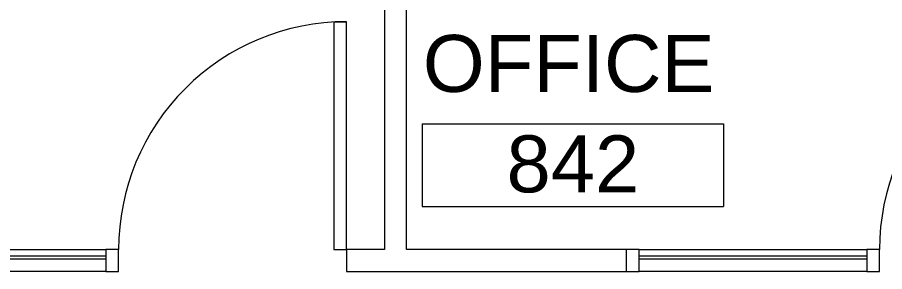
# Model space of a CAD drawing. Header units: inches. Extents: x 1 to 4637, y -664 to 702.
# Drawn here: x 1228.3 to 1365.3, y 526.5 to 566.7 of the extents above; entities that cross this region are included whole.
import ezdxf

# ---------------------------------------------------------------- set-up
doc = ezdxf.new("R2010")
doc.units = ezdxf.units.IN
doc.header["$MEASUREMENT"] = 0
for name, color, linetype, lineweight in [('A-AREA-IDEN', 2, 'Continuous', 20), ('A-DOOR', 31, 'Continuous', 9), ('A-DOOR-FRAM', 31, 'Continuous', 9), ('A-GLAZ', 151, 'Continuous', 9), ('I-WALL', 2, 'Continuous', 9)]:
    doc.layers.add(name, color=color, linetype=linetype, lineweight=lineweight)
doc.styles.add('Arial', font='arial.ttf', dxfattribs={"height": 9})

# ---------------------------------------------------------------- blocks, each defined once
blk = doc.blocks.new('Single-Flush - With Sidelight - 36_ x 96_-2457192-New Construction - Tel_Data_Elec Plan')
at = {"layer": 'A-DOOR', "color": 250, "lineweight": 20}
for p, q in [((-16, -1.75), (-18, -1.75)), ((-18, -1.75), (-18, -37.75)), ((-16, -37.75), (-16, -1.75)), ((-16, -37.75), (-18, -37.75))]:
    blk.add_line(p, q, dxfattribs=at)
at = {"layer": 'A-DOOR'}
blk.add_arc((-18, -1.75), 36, 270, 0, dxfattribs=at)
at = {"layer": 'A-DOOR-FRAM', "color": 250, "lineweight": 20}
blk.add_line((58, 1.75), (58, -1.75), dxfattribs=at)
at = {"layer": 'A-GLAZ', "color": 250, "lineweight": 20}
for p, q in [((20, -0.75), (20, -0.25)), ((20, -0.25), (56, -0.25)), ((56, -0.75), (20, -0.75)), ((56, -0.25), (56, -0.75))]:
    blk.add_line(p, q, dxfattribs=at)
blk = doc.blocks.new('FORM Room Tag - Name _ Number-2260771-New Construction - Tel_Data_Elec Plan')
at = {"layer": 'A-AREA-IDEN'}
for p, q in [((-0.2444, -0.0231), (-0.2444, -0.1589)), ((-0.2444, -0.0231), (0.2515, -0.0231)), ((0.2515, -0.0231), (0.2515, -0.1589)), ((-0.2444, -0.1589), (0.2515, -0.1589))]:
    blk.add_line(p, q, dxfattribs=at)

msp = doc.modelspace()

# ---------------------------------------------------------------- linework, layer by layer
at = {"layer": 'I-WALL', "color": 250, "lineweight": 20}
for p, q in [((1286.29, 677.4), (1286.29, 530.02)), ((1289.79, 530.02), (1289.79, 677.4)), ((1244.29, 530.02), (1242.29, 530.02)), ((1242.29, 530.02), (1242.29, 526.52)), ((1244.29, 526.52), (1244.29, 530.02)), ((1286.29, 530.02), (1280.29, 530.02)), ((1280.29, 530.02), (1280.29, 526.52)), ((1326.54, 530.02), (1289.79, 530.02)), ((1326.54, 526.52), (1326.54, 530.02)), ((1364.54, 530.02), (1362.54, 530.02)), ((1362.54, 530.02), (1362.54, 526.52)), ((1364.54, 526.52), (1364.54, 530.02)), ((1242.29, 526.52), (1244.29, 526.52)), ((1280.29, 526.52), (1326.54, 526.52)), ((1362.54, 526.52), (1364.54, 526.52))]:
    msp.add_line(p, q, dxfattribs=at)
at = {"layer": 'I-WALL', "lineweight": 13}
for p, q in [((1206.29, 530.02), (1242.29, 530.02)), ((1326.54, 530.02), (1362.54, 530.02)), ((1242.29, 526.52), (1206.29, 526.52)), ((1362.54, 526.52), (1326.54, 526.52))]:
    msp.add_line(p, q, dxfattribs=at)

# ---------------------------------------------------------------- block references
at = {"layer": 'A-AREA-IDEN', "xscale": 95.99999999999994, "yscale": 95.99999999999994, "zscale": 95.99999999999994}
msp.add_blockref('FORM Room Tag - Name _ Number-2260771-New Construction - Tel_Data_Elec Plan', (1315.73, 552.09), dxfattribs=at)
at = {"layer": 'A-DOOR', "lineweight": 13, "rotation": 180}
for p in [(1262.29, 528.27), (1382.54, 528.27)]:
    msp.add_blockref('Single-Flush - With Sidelight - 36_ x 96_-2457192-New Construction - Tel_Data_Elec Plan', p, dxfattribs=at)

# ---------------------------------------------------------------- texts
at = {"layer": 'A-AREA-IDEN', "lineweight": 9, "char_height": 9, "attachment_point": 1, "style": 'Arial'}
for s, insert, width in [('OFFICE', (1292.37, 563.92), 56.358), ('842', (1305.59, 548.05), 25.452)]:
    msp.add_mtext(s, dxfattribs=dict(at, insert=insert, width=width))

doc.saveas('drawing.dxf')
